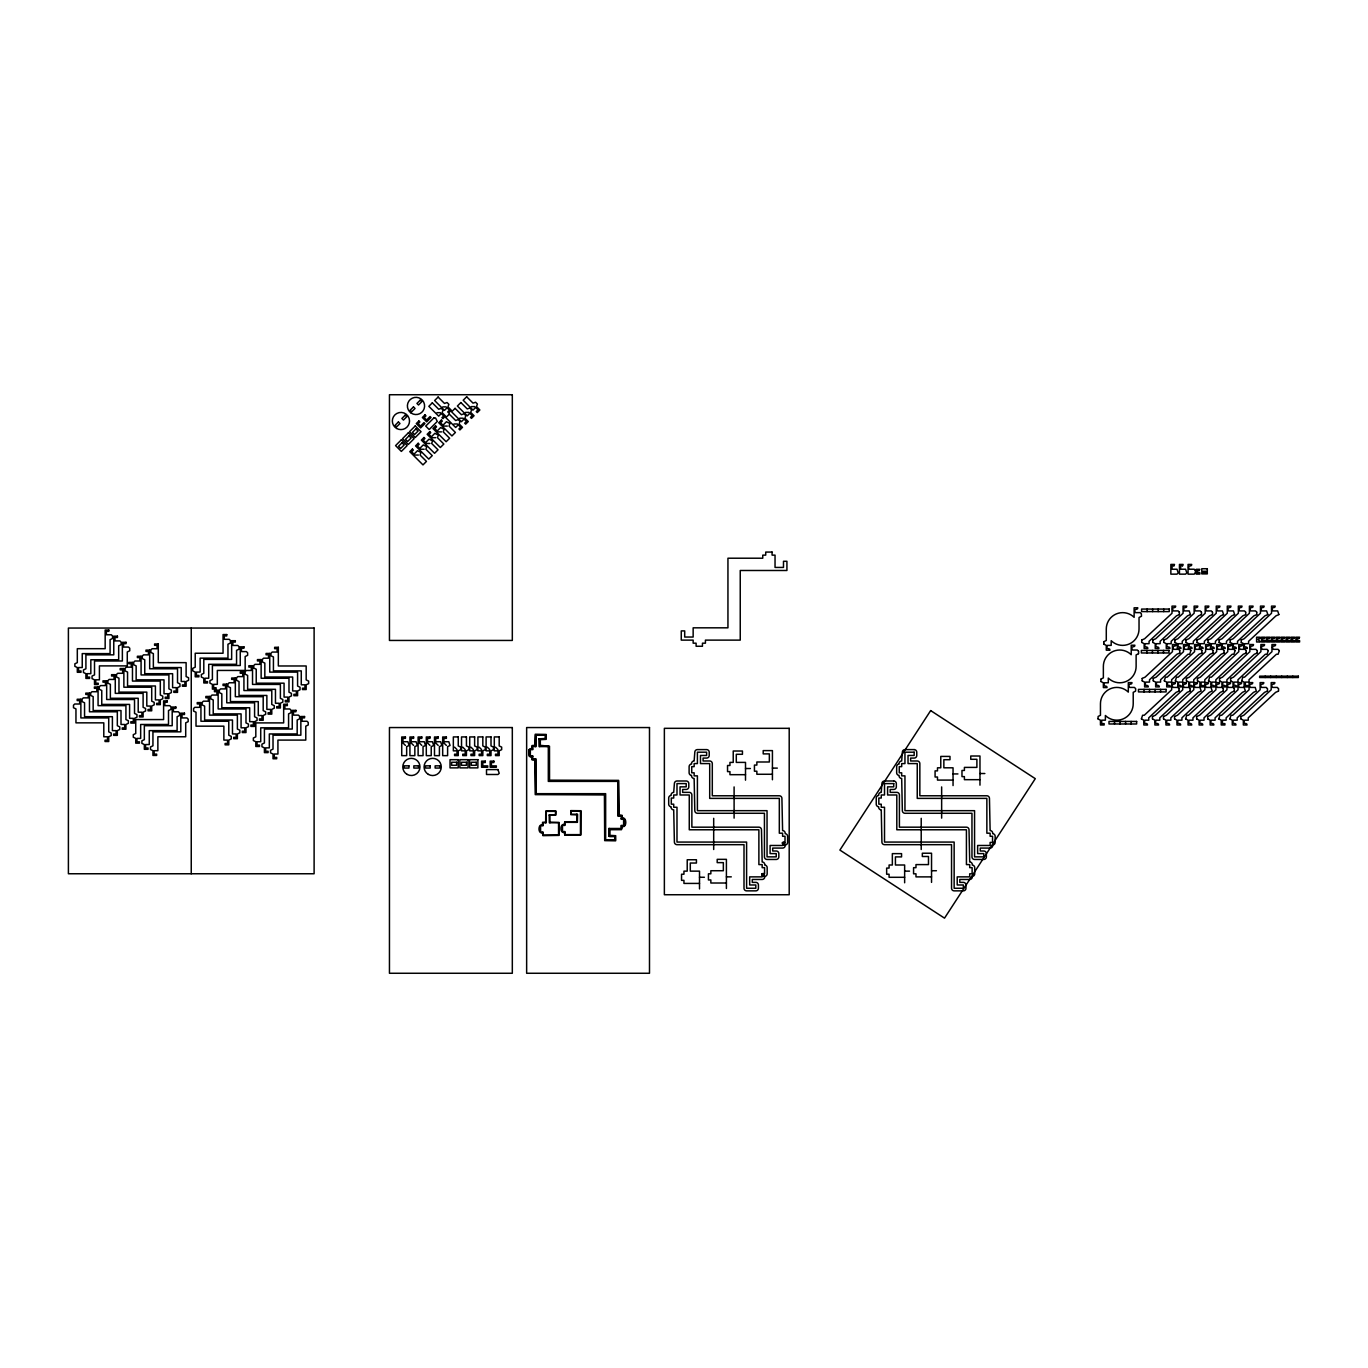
<?xml version="1.0" encoding="UTF-8"?>
<svg xmlns="http://www.w3.org/2000/svg" width="1368" height="1368" viewBox="0 0 1368 1368"><rect width="100%" height="100%" fill="white"/><g stroke="black" fill="none" stroke-linecap="round" stroke-linejoin="round"><path stroke-width="1.5" d="M762.164 873.793C765.789 871.673 763.942 880.034 762.215 874.733C765.704 873.759 757.718 875.315 764.575 873.81L764.575 867.654L762.164 867.654L762.164 864.593L758.881 864.593L758.881 829.778L689.267 829.778L689.267 794.979L680.05 794.979L680.05 786.856L686.206 786.856L686.206 783.59L676.989 783.59L676.989 794.979L673.706 794.979L673.706 798.04L671.295 798.04L671.295 804.179L673.706 804.179L673.706 807.257L676.989 807.257L676.989 842.072L746.603 842.072L746.603 888.26L755.82 888.26L755.82 884.976L749.681 884.976L749.681 876.871L762.164 876.871L762.215 873.793L764.763 876.871A2.599 2.599 0 0 1 762.164 879.47L752.28 879.47L752.28 882.377L755.82 882.377A2.599 2.599 0 0 1 758.419 884.976L758.419 888.26A2.599 2.599 0 0 1 755.82 890.859L746.603 890.859A2.599 2.599 0 0 1 744.004 888.26L744.004 844.672L676.989 844.672A2.599 2.599 0 0 1 674.39 842.072L673.706 809.856A2.599 2.599 0 0 1 671.107 807.257L671.107 806.778A2.599 2.599 0 0 1 668.696 804.179L668.696 798.04A2.599 2.599 0 0 1 671.107 795.441L671.107 794.979A2.599 2.599 0 0 1 673.706 792.363L674.39 783.59A2.599 2.599 0 0 1 676.989 780.991L686.206 780.991A2.599 2.599 0 0 1 688.805 783.59L688.805 786.856A2.599 2.599 0 0 1 686.206 789.456L682.649 789.456L682.649 792.363L689.267 792.363A2.599 2.599 0 0 1 691.866 794.979L691.866 827.178L758.881 827.178A2.599 2.599 0 0 1 761.48 829.778L762.164 861.994A2.599 2.599 0 0 1 764.763 864.593L764.763 865.072A2.599 2.599 0 0 1 767.174 867.654L767.174 873.81A2.599 2.599 0 0 1 764.763 876.392M782.599 842.414C784.565 840.226 786.651 846.621 783.197 844.808C783.83 841.936 781.846 842.979 785.01 842.414L785.01 836.275L782.599 836.275L782.599 833.197L779.315 833.197L779.315 798.382L709.701 798.382L709.701 763.583L700.484 763.583L700.484 755.478L706.623 755.478L706.623 752.195L697.406 752.195L697.406 763.583L694.14 763.583L694.14 766.644L691.729 766.644L691.729 772.8L694.14 772.8L694.14 775.861L697.406 775.861L697.406 810.677L767.038 810.677L767.038 856.864L776.237 856.864L776.237 853.598L770.099 853.598L770.099 845.475L782.599 845.475C784.582 840.841 779.042 842.774 785.198 845.475A2.599 2.599 0 0 1 782.599 848.074L772.698 848.074L772.698 850.999L776.237 850.999A2.599 2.599 0 0 1 778.837 853.598L778.837 856.864A2.599 2.599 0 0 1 776.237 859.463L767.038 859.463A2.599 2.599 0 0 1 764.438 856.864L764.438 813.276L697.406 813.276A2.599 2.599 0 0 1 694.807 810.677L694.14 778.46A2.599 2.599 0 0 1 691.541 775.861L691.541 775.382A2.599 2.599 0 0 1 689.113 772.8L689.113 766.644A2.599 2.599 0 0 1 691.541 764.062L691.541 763.583A2.599 2.599 0 0 1 694.14 760.984L694.807 752.195A2.599 2.599 0 0 1 697.406 749.596L706.623 749.596A2.599 2.599 0 0 1 709.222 752.195L709.222 755.478A2.599 2.599 0 0 1 706.623 758.077L703.084 758.077L703.084 760.984L709.701 760.984A2.599 2.599 0 0 1 712.301 763.583L712.301 795.783L779.315 795.783A2.599 2.599 0 0 1 781.915 798.382L782.599 830.598A2.599 2.599 0 0 1 785.198 833.197L785.198 833.676A2.599 2.599 0 0 1 787.609 836.275L787.609 842.414A2.599 2.599 0 0 1 785.198 844.996M576.783 822.339L576.954 814.661M609.153 836.156L609.341 828.478M471.293 406.604L474.764 406.604M442.736 406.894L446.207 406.894M465.496 412.401L468.967 412.401M436.956 412.691L440.428 412.691M459.699 418.198L463.188 418.198M453.919 423.977L457.391 423.977M443.831 426.081L447.302 426.081M438.034 431.878L441.522 431.878M432.254 437.674L435.725 437.674M426.457 443.471L429.928 443.471M420.66 449.251L424.148 449.251M414.88 455.048L418.351 455.048M1195.29 570.422L1194.196 569.225L1189.271 569.225C1186.791 564.214 1192.024 567.344 1191.733 564.42L1188.057 564.42L1188.057 574.15L1194.196 574.15L1195.29 572.953M1179.25 612.112L1178.156 610.915L1173.231 610.915C1170.751 605.921 1175.967 609.034 1175.693 606.109L1172 606.109L1172 613.274L1144.606 638.77L1141.818 639.95M1201.361 612.112L1200.266 610.915L1195.341 610.915C1192.793 605.836 1198.094 609.068 1197.804 606.109L1194.127 606.109L1194.127 613.274L1166.716 638.77L1163.946 639.95M1212.424 612.112L1211.313 610.915L1206.405 610.915C1203.908 605.921 1209.141 609.034 1208.867 606.109L1205.174 606.109L1205.174 613.274L1177.78 638.77L1174.992 639.95M1245.598 612.112L1244.487 610.915L1239.579 610.915C1237.082 605.921 1242.315 609.034 1242.024 606.109L1238.348 606.109L1238.348 613.274L1210.954 638.77L1208.166 639.95M1256.645 612.112L1255.55 610.915L1250.626 610.915C1248.146 605.921 1253.379 609.034 1253.088 606.109L1249.411 606.109L1249.411 613.274L1222 638.77L1219.23 639.95M1179.25 614.642L1176.48 615.839L1149.069 641.318L1149.069 643.678L1145.392 643.678C1142.827 648.774 1148.145 645.542 1147.837 648.483L1144.161 648.483L1144.161 643.678L1141.818 642.498M1190.314 614.642L1187.527 615.839L1160.132 641.318L1160.132 643.678L1156.439 643.678C1153.891 648.774 1159.192 645.542 1158.901 648.483L1155.225 648.483L1155.225 643.678L1152.882 642.498M1201.361 614.642L1198.59 615.839L1171.179 641.318L1171.179 643.678L1167.503 643.678C1164.955 648.774 1170.256 645.542 1169.965 648.483L1166.271 648.483L1166.271 643.678L1163.946 642.498M1212.424 614.642L1209.637 615.839L1182.243 641.318L1182.243 643.678L1178.566 643.678C1176.001 648.774 1181.319 645.542 1181.011 648.483L1177.335 648.483L1177.335 643.678L1174.992 642.498M1223.488 614.642L1220.701 615.839L1193.306 641.318L1193.306 643.678L1189.613 643.678C1187.065 648.774 1192.366 645.542 1192.075 648.483L1188.382 648.483L1188.382 643.678L1186.056 642.498M1234.534 614.642L1231.764 615.839L1204.353 641.318L1204.353 643.678L1200.677 643.678C1198.111 648.774 1203.43 645.542 1203.122 648.483L1199.445 648.483L1199.445 643.678L1197.103 642.498M1245.598 614.642L1242.811 615.839L1215.417 641.318L1215.417 643.678L1211.723 643.678C1209.175 648.774 1214.476 645.542 1214.185 648.483L1210.492 648.483L1210.492 643.678L1208.166 642.498M1256.645 614.642L1253.875 615.839L1226.463 641.318L1226.463 643.678L1222.787 643.678C1220.239 648.774 1225.54 645.542 1225.249 648.483L1221.556 648.483L1221.556 643.678L1219.23 642.498M1267.708 614.642L1264.921 615.839L1237.527 641.318L1237.527 643.678L1233.85 643.678C1231.285 648.774 1236.604 645.542 1236.296 648.483L1232.619 648.483L1232.619 643.678L1230.277 642.498M1278.772 614.642L1275.985 615.839L1248.591 641.318L1248.591 643.678L1244.897 643.678C1242.349 648.774 1247.65 645.542 1247.36 648.483L1243.666 648.483L1243.666 643.678L1241.34 642.498M1152.882 639.95L1155.669 638.77L1183.063 613.274L1183.063 606.109L1186.74 606.109C1186.962 608.965 1181.866 605.973 1184.295 610.915L1189.202 610.915L1190.434 614.523M1186.056 639.95L1188.826 638.77L1216.237 613.274L1216.237 606.109L1219.914 606.109C1220.153 608.982 1215.023 605.938 1217.469 610.915L1222.376 610.915L1223.608 614.523M1197.103 639.95L1199.89 638.77L1227.284 613.274L1227.284 606.109L1230.978 606.109C1231.2 608.982 1226.087 605.973 1228.515 610.915L1233.44 610.915L1234.654 614.523M1230.277 639.95L1233.064 638.77L1260.458 613.274L1260.458 606.109L1264.152 606.109C1264.374 608.965 1259.261 605.973 1261.689 610.915L1266.597 610.915L1267.828 614.523M1241.34 639.95L1244.111 638.77L1271.522 613.274L1271.522 606.109L1275.198 606.109C1275.421 608.982 1270.325 605.973 1272.753 610.915L1277.661 610.915L1278.892 614.523M1103.942 641.66L1106.284 640.463L1106.284 629.006A16.382 16.382 0 0 1 1134.123 617.31L1134.123 607.802L1137.8 607.802C1138.039 610.692 1132.943 607.683 1135.355 612.625L1140.262 612.625L1141.374 613.804L1141.493 616.216L1139.031 617.532L1139.031 629.006A16.382 16.382 0 0 1 1111.192 640.703L1111.192 645.388L1107.499 645.388C1104.951 650.467 1110.252 647.235 1109.961 650.193L1106.284 650.193L1106.284 645.388L1103.942 644.191M1179.695 650.518L1178.583 649.338L1173.676 649.338C1171.179 644.328 1176.412 647.457 1176.138 644.533L1172.444 644.533L1172.444 651.698L1145.05 677.177L1142.263 678.374M1190.758 650.518L1189.647 649.338L1184.739 649.338C1182.174 644.242 1187.492 647.474 1187.185 644.533L1183.508 644.533L1183.508 651.698L1156.097 677.177L1153.327 678.374M1201.805 650.518L1200.711 649.338L1195.786 649.338C1193.238 644.242 1198.539 647.474 1198.248 644.533L1194.555 644.533L1194.555 651.698L1167.16 677.177L1165.485 677.177L1164.254 680.785M1212.869 650.518L1211.757 649.338L1206.85 649.338C1204.353 644.328 1209.586 647.457 1209.295 644.533L1205.618 644.533L1205.618 651.698L1178.224 677.177L1176.548 677.177L1175.317 680.785M1223.915 650.518L1222.821 649.338L1217.896 649.338C1215.417 644.328 1220.632 647.457 1220.359 644.533L1216.665 644.533L1216.665 651.698L1189.271 677.177L1186.501 678.374M1234.979 650.518L1233.868 649.338L1228.96 649.338C1226.412 644.242 1231.713 647.474 1231.422 644.533L1227.729 644.533L1227.729 651.698L1200.335 677.177L1197.547 678.374M1246.043 650.518L1244.931 649.338L1240.024 649.338C1237.527 644.328 1242.76 647.457 1242.469 644.533L1238.792 644.533L1238.792 651.698L1211.381 677.177L1209.705 677.177L1208.491 680.785M1257.089 650.518L1255.978 649.338L1251.07 649.338C1248.574 644.328 1253.806 647.457 1253.533 644.533L1249.839 644.533L1249.839 651.698L1222.445 677.177L1219.658 678.374M1268.153 650.518L1267.042 649.338L1262.134 649.338C1259.569 644.242 1264.887 647.474 1264.579 644.533L1260.903 644.533L1260.903 651.698L1233.508 677.177L1230.721 678.374M1279.2 650.518L1278.105 649.338L1273.18 649.338C1270.633 644.242 1275.934 647.474 1275.643 644.533L1271.949 644.533L1271.949 651.698L1244.555 677.177L1242.879 677.177L1241.648 680.785M1138.467 651.202L1137.355 650.022L1132.447 650.022C1129.951 645.012 1135.184 648.141 1134.893 645.217L1131.216 645.217L1131.216 654.708A16.382 16.382 0 0 0 1103.36 666.404L1103.36 677.861L1101.035 679.058M1179.695 653.066L1176.908 654.246L1149.513 679.742L1149.513 682.102L1145.82 682.102C1143.272 687.181 1148.59 683.966 1148.282 686.907L1144.606 686.907L1144.606 682.102L1142.263 680.905M1201.805 653.066L1199.035 654.246L1171.624 679.742L1171.624 682.102L1167.947 682.102C1165.45 687.112 1170.683 683.983 1170.392 686.907L1166.716 686.907L1166.716 682.102L1164.373 680.905M1212.869 653.066L1210.082 654.246L1182.687 679.742L1182.687 682.102L1178.994 682.102C1176.514 687.112 1181.73 683.983 1181.456 686.907L1177.763 686.907L1177.763 682.102L1175.437 680.905M1223.915 653.066L1221.145 654.246L1193.734 679.742L1193.734 682.102L1190.057 682.102C1187.51 687.181 1192.81 683.966 1192.52 686.907L1188.826 686.907L1188.826 682.102L1186.501 680.905M1246.043 653.066L1243.255 654.246L1215.861 679.742L1215.861 682.102L1212.168 682.102C1209.671 687.112 1214.904 683.983 1214.63 686.907L1210.937 686.907L1210.937 682.102L1208.611 680.905M1257.089 653.066L1254.319 654.246L1226.908 679.742L1226.908 682.102L1223.231 682.102C1220.666 687.181 1225.985 683.966 1225.677 686.907L1222 686.907L1222 682.102L1219.658 680.905M1138.467 653.75L1136.124 654.93L1136.124 666.404A16.382 16.382 0 0 1 1108.285 678.101L1108.285 682.786L1104.592 682.786C1102.044 687.865 1107.345 684.65 1107.054 687.591L1103.36 687.591L1103.36 682.786L1101.035 681.589M1153.327 680.905L1155.652 682.102L1155.652 686.907L1159.346 686.907C1159.585 684.034 1154.472 687.044 1156.883 682.102L1160.577 682.102L1160.577 679.742L1187.971 654.246L1189.647 654.246L1190.878 650.655M1197.547 680.905L1199.89 682.102L1199.89 686.907L1203.566 686.907L1203.566 685.556L1201.104 685.556L1201.104 682.102L1204.798 682.102L1204.798 679.742L1232.192 654.246L1233.868 654.246L1235.099 650.655M1230.721 680.905L1233.047 682.102L1233.047 686.907L1236.74 686.907C1236.98 684.034 1231.884 687.044 1234.278 682.102L1237.972 682.102L1237.972 679.742L1265.366 654.246L1267.042 654.246L1268.273 650.655M1241.768 680.905L1244.111 682.102L1244.111 686.907L1247.804 686.907L1247.804 685.556L1245.342 685.556L1245.342 682.102L1249.018 682.102L1249.018 679.742L1276.429 654.246L1278.105 654.246L1279.336 650.655M1178.925 688.6L1177.814 687.42L1172.906 687.42C1170.358 682.324 1175.659 685.556 1175.369 682.598L1171.675 682.598L1171.675 689.78L1144.281 715.259L1142.605 715.259L1141.374 718.867M1189.989 688.6L1188.878 687.42L1183.97 687.42C1181.473 682.41 1186.706 685.539 1186.415 682.598L1182.739 682.598L1182.739 689.78L1155.327 715.259L1152.557 716.456M1223.146 688.6L1222.052 687.42L1217.127 687.42C1214.647 682.41 1219.863 685.539 1219.589 682.598L1215.913 682.598L1215.913 689.78L1188.501 715.259L1186.825 715.259L1185.594 718.867M1234.21 688.6L1233.098 687.42L1228.19 687.42C1225.694 682.41 1230.926 685.539 1230.653 682.598L1226.959 682.598L1226.959 689.78L1199.565 715.259L1196.778 716.456M1267.384 688.6L1266.272 687.42L1261.364 687.42C1258.868 682.41 1264.1 685.539 1263.81 682.598L1260.133 682.598L1260.133 689.78L1232.739 715.259L1231.063 715.259L1229.832 718.867M1278.43 688.6L1277.336 687.42L1272.411 687.42C1269.931 682.41 1275.147 685.539 1274.873 682.598L1271.197 682.598L1271.197 689.78L1243.786 715.259L1241.015 716.456M1178.925 691.148L1176.138 692.328L1148.744 717.824L1148.744 720.184L1145.067 720.184C1142.571 725.177 1147.803 722.048 1147.513 724.989L1143.836 724.989L1143.836 720.184L1141.493 718.987M1189.989 691.148L1187.202 692.328L1159.807 717.824L1159.807 720.184L1156.114 720.184C1153.566 725.262 1158.867 722.03 1158.576 724.989L1154.883 724.989L1154.883 720.184L1152.557 718.987M1223.146 691.148L1220.376 692.328L1192.964 717.824L1192.964 720.184L1189.288 720.184C1186.791 725.177 1192.024 722.048 1191.75 724.989L1188.057 724.989L1188.057 720.184L1185.731 718.987M1234.21 691.148L1231.422 692.328L1204.028 717.824L1204.028 720.184L1200.335 720.184C1197.787 725.262 1203.105 722.03 1202.797 724.989L1199.12 724.989L1199.12 720.184L1196.778 718.987M1267.384 691.148L1264.596 692.328L1237.202 717.824L1237.202 720.184L1233.508 720.184C1231.029 725.177 1236.245 722.048 1235.971 724.989L1232.277 724.989L1232.277 720.184L1229.952 718.987M1278.43 691.148L1275.66 692.328L1248.249 717.824L1248.249 720.184L1244.572 720.184C1242.024 725.262 1247.325 722.03 1247.035 724.989L1243.341 724.989L1243.341 720.184L1241.015 718.987M1163.604 716.456L1166.391 715.259L1193.785 689.78L1193.785 682.598L1197.479 682.598C1197.718 685.471 1192.571 682.427 1195.016 687.42L1199.941 687.42L1201.155 691.011L1198.265 692.328L1170.854 717.824L1170.854 720.184L1167.178 720.184C1164.613 725.262 1169.931 722.03 1169.623 724.989L1165.946 724.989L1165.946 720.184L1163.604 718.987M1174.667 716.456L1177.455 715.259L1204.849 689.78L1204.849 682.598L1208.525 682.598C1208.765 685.471 1203.669 682.478 1206.08 687.42L1210.988 687.42L1212.219 691.011L1209.312 692.328L1181.918 717.824L1181.918 720.184L1178.224 720.184C1175.745 725.177 1180.96 722.048 1180.687 724.989L1176.993 724.989L1176.993 720.184L1174.667 718.987M1207.841 716.456L1210.612 715.259L1238.023 689.78L1238.023 682.598L1241.699 682.598C1241.939 685.454 1236.826 682.478 1239.254 687.42L1244.162 687.42L1245.393 691.011L1242.486 692.328L1215.092 717.824L1215.092 720.184L1211.398 720.184C1208.85 725.262 1214.151 722.03 1213.861 724.989L1210.167 724.989L1210.167 720.184L1207.841 718.987M1098.128 719.004L1100.453 720.184L1100.453 724.989L1104.147 724.989L1104.147 723.638L1101.685 723.638L1101.685 720.184L1105.378 720.184L1105.378 715.498A16.382 16.382 0 0 0 1133.217 703.802L1133.217 692.345L1135.56 691.148L1135.679 688.737L1134.448 687.42L1129.54 687.42C1126.976 682.341 1132.294 685.573 1131.986 682.615L1128.309 682.615L1128.309 692.105A16.382 16.382 0 0 0 1100.453 703.802L1100.453 715.276L1098.128 716.456L1098.008 718.867M1218.888 718.987L1221.231 720.184L1221.231 724.989L1224.907 724.989L1224.907 723.638L1222.462 723.638L1222.462 720.184L1226.138 720.184L1226.138 717.824L1253.55 692.328L1256.32 691.148L1255.225 687.42L1250.301 687.42C1247.753 682.324 1253.054 685.556 1252.763 682.598L1249.07 682.598L1249.07 689.78L1221.675 715.259L1220 715.259L1218.768 718.867M539.539 738.908L545.593 738.976L545.781 734.89L535.589 734.787L535.418 746.586M535.418 745.97L532.34 746.124L532.135 749.031M539.71 745.97L548.91 746.449L548.927 780.769L618.353 780.94L618.541 815.584L621.636 815.755L621.824 818.663M532.75 749.031C527.723 746.278 527.125 758.812 532.75 756.418M772.424 768.115L777.315 768.115M745.509 768.525L750.399 768.525M979.967 773.519L984.857 773.519M953.051 773.929L957.942 773.929M772.424 774.271L756.863 774.271L756.863 771.21L754.435 771.21L754.435 765.071L756.863 765.071L756.863 761.993L769.346 761.993L769.346 753.888L763.207 753.888L763.207 750.604L772.424 750.604L772.424 779.76M745.509 774.681L729.948 774.681L729.948 771.62L727.537 771.62L727.537 765.481L729.948 765.481L729.948 762.404L733.231 762.404L733.231 751.015L742.448 751.015L742.448 754.298L736.292 754.298L736.292 762.404L745.509 762.404L745.509 780.17M979.967 779.674L964.406 779.674L964.406 776.614L961.978 776.614L961.978 770.458L964.406 770.458L964.406 767.397L976.889 767.397L976.889 759.291L970.75 759.291L970.75 756.008L979.967 756.008L979.967 785.164M953.051 780.085L937.49 780.085L937.49 777.024L935.079 777.024L935.079 770.868L937.49 770.868L937.49 767.807L940.774 767.807L940.774 756.418L949.99 756.418L949.99 759.702L943.852 759.702L943.852 767.807L953.051 767.807L953.051 785.574M576.783 814.849L570.832 814.678L570.747 810.608L581.041 810.728L580.921 835.044L564.813 835.232L564.283 832.171M549.782 815.071L555.836 815.157L555.989 811.019L545.781 810.985L545.661 822.749M621.209 818.663C626.766 816.2 626.288 828.717 621.209 826.033M576.783 821.723L564.762 821.74L564.283 824.801M545.661 822.134L542.583 822.305L542.378 825.212M549.953 822.134L559.067 822.407L559.067 835.386L542.942 835.643L542.378 832.582M564.899 824.801C559.769 822.134 559.358 834.6 564.899 832.171M542.993 825.212C537.932 822.476 537.402 835.01 542.993 832.582M609.341 829.094L621.346 829.076L621.824 826.033M609.341 835.985L615.207 836.087L615.378 840.209L605.032 839.918L605.032 794.295L535.726 794.209L535.418 759.479L532.34 759.326L532.135 756.418M931.54 870.732L936.43 870.732M904.641 871.142L909.532 871.142M726.408 876.854L731.299 876.854M931.54 876.888L915.979 876.888L915.979 873.81L913.567 873.81L913.567 867.671L915.979 867.671L915.979 864.593L928.479 864.593L928.479 856.488L922.323 856.488L922.323 853.222L931.54 853.222L931.54 882.377M699.51 877.264L704.4 877.264M904.641 877.298L889.08 877.298L889.08 874.22L886.652 874.22L886.652 868.081L889.08 868.081L889.08 865.004L892.346 865.004L892.346 853.632L901.563 853.632L901.563 856.898L895.424 856.898L895.424 865.004L904.641 865.004L904.641 882.788M726.408 883.01L710.847 883.01L710.847 879.949L708.436 879.949L708.436 873.81L710.847 873.81L710.847 870.732L723.347 870.732L723.347 862.627L717.191 862.627L717.191 859.343L726.408 859.343L726.408 888.499M699.51 883.42L683.949 883.42L683.949 880.359L681.538 880.359L681.538 874.22L683.949 874.22L683.949 871.142L687.215 871.142L687.215 859.754L696.432 859.754L696.432 863.037L690.293 863.037L690.293 871.142L699.51 871.142L699.51 888.909M495.507 747.15L497.969 749.613M487.316 747.15L489.778 749.613M479.142 747.15L481.587 749.613M470.951 747.15L473.396 749.613M462.76 747.15L465.206 749.613M454.569 747.15L457.015 749.613M443.916 742.961L446.378 745.423M435.725 742.961L438.188 745.423M427.534 742.961L429.997 745.423M419.343 742.961L421.806 745.423M411.152 742.961L413.615 745.423M402.962 742.961L405.424 745.423M1292.811 676.168L1292.811 677.519M1287.288 676.168L1287.288 677.519M1281.748 676.168L1281.748 677.519M1278.567 688.72L1278.567 691.011M1276.224 676.168L1276.224 677.519M1270.701 676.168L1270.701 677.519M1267.503 688.72L1267.503 691.011M1265.178 676.168L1265.178 677.519M1257.209 650.655L1257.209 652.946M1256.782 612.231L1256.782 614.523M1246.162 650.655L1246.162 652.946M1245.718 612.231L1245.718 614.523M1241.221 640.07L1241.221 642.361M1240.879 716.576L1240.879 718.867M1234.329 688.72L1234.329 691.011M1230.601 678.494L1230.601 680.785M1230.157 640.07L1230.157 642.361M1224.052 650.655L1224.052 652.946M1223.283 688.72L1223.283 691.011M1219.538 678.494L1219.538 680.785M1219.093 640.07L1219.093 642.361M1212.988 650.655L1212.988 652.946M1212.544 612.231L1212.544 614.523M1208.047 640.07L1208.047 642.361M1207.722 716.576L1207.722 718.867M1201.925 650.655L1201.925 652.946M1201.497 612.231L1201.497 614.523M1197.428 678.494L1197.428 680.785M1196.983 640.07L1196.983 642.361M1196.658 716.576L1196.658 718.867M1195.427 570.541L1195.427 572.833M1190.109 688.72L1190.109 691.011M1186.364 678.494L1186.364 680.785M1185.936 640.07L1185.936 642.361M1179.814 650.655L1179.814 652.946M1179.37 612.231L1179.37 614.523M1179.045 688.72L1179.045 691.011M1174.873 640.07L1174.873 642.361M1174.548 716.576L1174.548 718.867M1163.706 609.068L1163.706 611.599M1163.809 640.07L1163.809 642.361M1163.484 650.433L1163.484 652.964M1163.484 716.576L1163.484 718.867M1160.594 689.386L1160.594 691.917M1158.183 609.068L1158.183 611.599M1157.944 650.433L1157.944 652.964M1155.054 689.386L1155.054 691.917M1153.207 678.494L1153.207 680.785M1152.762 640.07L1152.762 642.361M1152.643 609.068L1152.643 611.599M1152.42 650.433L1152.42 652.964M1152.437 716.576L1152.437 718.867M1149.53 689.386L1149.53 691.917M1147.119 609.068L1147.119 611.599M1146.897 650.433L1146.897 652.964M1144.007 689.386L1144.007 691.917M1142.143 678.494L1142.143 680.785M1141.699 640.07L1141.699 642.361M1138.586 651.339L1138.586 653.63M1131.114 721.432L1131.114 723.98M1125.59 721.432L1125.59 723.98M1120.05 721.432L1120.05 723.98M1114.527 721.432L1114.527 723.98M1103.822 641.78L1103.822 644.071M1100.915 679.178L1100.915 681.469M941.646 786.925L941.646 818.132M921.211 818.321L921.211 849.511M734.103 786.925L734.103 818.132M713.686 818.321L713.686 849.511M549.953 815.26L549.953 822.749M539.71 739.096L539.71 746.586M191.246 628.049L191.246 873.759M538.924 738.857L545.251 738.481L545.251 735.197L536.034 735.197L536.034 746.586L532.75 746.586L532.75 749.647L530.339 749.647L530.339 755.803L532.75 755.803L532.75 758.864L536.034 758.864L536.034 793.679L605.648 793.679L605.648 839.866L614.865 839.866L614.865 836.6C605.938 836.361 610.025 838.122 608.726 828.478L621.209 828.478L621.209 825.417L623.62 825.417L623.62 819.278L621.209 819.278L621.209 816.2L617.926 816.2L617.926 781.385L548.311 781.385L548.311 746.586L539.095 746.586L538.924 738.857M549.166 815.037L555.476 814.644L555.476 811.361L546.277 811.361L546.277 822.749L542.993 822.749L542.993 825.827L540.582 825.827L540.582 831.966L542.993 831.966L542.993 835.044L558.554 835.044L558.554 822.749L549.337 822.749L549.166 814.952M576.338 814.627L577.57 814.627L577.399 822.339L564.899 822.339L564.899 825.417L562.487 825.417L562.487 831.556L564.899 831.556L564.899 834.634L580.459 834.634L580.459 810.95L571.243 810.95L571.243 814.234L577.399 814.234L576.356 814.576M529.108 749.561L529.279 756.418L531.519 757.017L532.066 759.89L534.803 760.095L535.264 794.637L604.417 794.911L604.69 840.636L615.634 840.824L615.703 835.694L609.957 835.369L609.957 829.709L621.482 829.675L622.44 826.648C627.211 827.572 626.63 816.816 622.44 818.047L622.047 815.294L619.157 814.969L618.627 780.376L549.543 780.17L549.491 746.227L540.326 745.355L540.326 739.695L546.089 739.37L546.208 734.428L535.264 734.24L534.803 745.355L532.066 745.56L531.519 748.433L529.108 749.561M930.668 710.591L839.901 850.075L944.519 918.15L1035.285 778.666L930.668 710.591M398.413 421.96L395.078 425.294L396.652 426.85L399.969 423.533L398.413 421.96M405.219 415.154L401.884 418.488L403.457 420.062L406.775 416.727L405.219 415.154M413.478 406.912L410.143 410.229L411.7 411.802L415.034 408.468L413.478 406.912M420.284 400.106L416.949 403.44L418.505 404.996L421.84 401.662L420.284 400.106M432.322 402.842L428.834 406.33L438.683 416.163L441.3 413.563L443.677 415.957L441.949 417.685L442.907 418.659L445.523 416.06L442.155 412.691L443.061 410.109L441.266 408.314L438.683 409.22L432.322 402.842M438.102 397.062L434.631 400.533L444.48 410.383L447.079 407.767L449.474 410.161L447.729 411.905L448.704 412.862L451.303 410.263L447.952 406.894L448.858 404.329L447.062 402.534L444.48 403.423L438.102 397.062M418.882 420.985L416.282 423.584L420.609 427.928L424.952 423.584L423.977 422.609L420.506 426.081L418.129 423.687L419.856 421.96L418.882 420.985M424.969 414.897L422.37 417.514L426.696 421.84L431.04 417.497L430.065 416.522L426.594 419.993L424.2 417.616L425.944 415.872L424.969 414.897M401.354 439.812L395.574 445.609L401.354 451.406L407.151 445.609L401.354 439.812M408.314 432.869L402.517 438.666L408.314 444.446L414.111 438.666L408.314 432.869M415.256 425.927L409.477 431.707L415.256 437.503L421.053 431.707L415.256 425.927M402.038 442.787L398.533 446.293L400.687 448.43L404.193 444.925L402.038 442.787M408.998 435.845L405.492 439.35L407.63 441.488L411.135 437.982L408.998 435.845M415.94 428.885L412.435 432.391L414.589 434.528L418.078 431.04L415.94 428.885M433.827 417.975L425.722 426.081L429.193 429.552L437.298 421.447L435.537 417.941L433.827 417.975M412.384 449.08L409.784 451.679L422.986 464.898L426.457 461.409L420.079 455.048L420.985 452.466L417.479 450.705L414.008 454.176L411.614 451.782L413.358 450.055L412.384 449.08M418.18 443.283L415.564 445.9L428.765 459.101L432.254 455.629L425.875 449.251L426.782 446.669L423.276 444.908L419.805 448.379L417.411 446.002L419.138 444.258L418.18 443.283M423.96 437.503L421.361 440.103L434.562 453.304L438.034 449.833L431.672 443.471L432.562 440.889L429.056 439.128L425.585 442.599L423.191 440.205L424.935 438.461L423.96 437.503M429.757 431.707L427.158 434.306L440.359 447.524L443.831 444.036L437.452 437.674L438.359 435.092L434.853 433.331L431.382 436.802L428.988 434.408L430.732 432.681L429.757 431.707M435.554 425.91L432.938 428.526L446.139 441.727L449.627 438.256L443.249 431.878L444.155 429.296L440.65 427.534L437.179 431.005L434.785 428.629L436.512 426.884L435.554 425.91M441.334 420.13L438.735 422.729L451.936 435.93L455.407 432.459L449.046 426.081L449.935 423.516L446.43 421.737L442.958 425.226L440.581 422.832L442.309 421.087L441.334 420.13M449.285 414.145L445.814 417.616L455.647 427.466L458.263 424.849L460.64 427.243L458.913 428.971L459.887 429.945L462.487 427.346L459.135 423.977L460.024 421.412L458.229 419.617L455.647 420.506L449.285 414.145M455.082 408.348L451.594 411.819L461.444 421.669L464.043 419.053L466.437 421.447L464.71 423.191L465.667 424.148L468.284 421.549L464.915 418.198L465.821 415.615L464.026 413.82L461.444 414.709L455.082 408.348M460.862 402.551L457.391 406.022L467.24 415.872L469.84 413.273L472.234 415.65L470.489 417.394L471.464 418.369L474.063 415.752L470.712 412.401L471.601 409.819L469.805 408.023L467.24 408.929L460.862 402.551M466.659 396.771L463.188 400.243L473.02 410.092L475.636 407.476L478.031 409.87L476.286 411.597L477.261 412.572L479.86 409.972L476.509 406.604L477.398 404.039L475.602 402.243L473.02 403.132L466.659 396.771M1173.949 565.771L1172.085 565.771L1172.085 569.225L1176.993 569.225L1178.224 572.833L1176.993 574.15L1170.854 574.15L1170.854 564.42L1174.531 564.42L1173.949 565.771M1182.55 565.771L1180.687 565.771L1180.687 569.225L1185.594 569.225L1186.825 572.833L1185.594 574.15L1179.455 574.15L1179.455 564.42L1183.132 564.42L1182.55 565.771M1259.654 638.565C1255.567 638.993 1259.979 640.498 1260.287 641.985L1256.593 641.985L1256.593 637.214L1260.287 637.214L1259.654 638.565M1199.052 570.661L1197.41 570.661L1197.41 572.747L1199.873 572.747L1199.873 574.098L1196.196 574.098L1196.196 569.31L1199.873 569.31L1199.052 570.661M1264.374 638.548L1262.75 638.548L1262.75 640.634L1265.195 640.634L1265.195 641.985L1261.518 641.985L1261.518 637.197L1265.195 637.197L1264.374 638.548M1269.299 638.548L1267.657 638.548L1267.657 640.634L1270.12 640.634L1270.12 641.985L1266.426 641.985L1266.426 637.197L1270.12 637.197L1269.299 638.548M1274.207 638.548L1272.565 638.548L1272.565 640.634L1275.027 640.634L1275.027 641.985L1271.351 641.985L1271.351 637.197L1275.027 637.197L1274.207 638.548M1279.131 638.548L1277.49 638.548L1277.49 640.634L1279.935 640.634L1279.935 641.985L1276.258 641.985L1276.258 637.197L1279.935 637.197L1279.131 638.548M1284.039 638.548L1282.397 638.548L1282.397 640.634L1284.86 640.634L1284.86 641.985L1281.166 641.985L1281.166 637.197L1284.86 637.197L1284.039 638.548M1288.947 638.548L1287.322 638.548L1287.322 640.634L1289.767 640.634L1289.767 641.985L1286.091 641.985L1286.091 637.197L1289.767 637.197L1288.947 638.548M1293.871 638.548L1292.23 638.548L1292.23 640.634L1294.692 640.634L1294.692 641.985L1290.999 641.985L1290.999 637.197L1294.692 637.197L1293.871 638.548M1298.779 638.548L1297.138 638.548L1297.138 640.634L1299.6 640.634L1299.6 641.985L1295.906 641.985L1295.906 637.197L1299.6 637.197L1298.779 638.548M512.316 394.736L389.452 394.736L389.452 640.446L512.316 640.446L512.316 394.736M772.082 552.074L765.721 552.074L765.721 555.134L762.763 555.134L762.763 558.212L727.947 558.212L727.947 627.826L693.149 627.826L693.149 637.043L684.701 637.043L684.701 630.904L681.264 630.904L681.264 640.121L693.149 640.121L693.149 643.182L696.107 643.182L696.107 646.26L702.451 646.26L702.451 643.182L705.426 643.182L705.426 640.121L740.242 640.121L740.242 570.49L786.925 570.49L786.925 561.29L783.488 561.29L783.488 567.429L775.04 567.429L775.04 555.134L772.082 555.134L772.082 552.074M1207.311 568.729L1201.771 568.729L1201.771 571.277L1207.311 571.277L1207.311 568.729M1207.311 572.542L1201.771 572.542L1201.771 573.893L1207.311 573.893L1207.311 572.542M1169.23 609.068L1141.596 609.068L1141.596 611.599L1169.23 611.599L1169.23 609.068M314.11 628.049L68.4 628.049L68.4 873.759L314.11 873.759L314.11 628.049M108.841 630.015L105.165 630.015L105.165 648.688L77.309 648.688L77.309 662.625L74.864 663.805L74.864 666.336L77.309 667.533L77.309 672.286L81.003 672.286L81.003 670.953L78.54 670.953L78.54 667.533L82.234 667.533L82.234 653.613L110.073 653.613L110.073 639.677L112.535 638.497L112.535 635.966L111.304 634.769L106.396 634.769L106.396 631.349L108.841 631.349L108.841 630.015M226.746 634.564L223.052 634.564L223.052 653.237L195.214 653.237L195.214 667.156L192.751 668.354L192.751 670.884L195.214 672.081L195.214 676.818L198.89 676.818L198.89 675.45L196.428 675.45L196.428 672.081L200.121 672.081L200.121 658.145L227.96 658.145L227.96 644.225L230.422 643.046L230.422 640.498L229.191 639.318L224.284 639.318L224.284 635.932L226.746 635.932L226.746 634.564M117.443 636.171L113.766 636.171L113.766 654.844L85.91 654.844L85.91 668.764L83.448 669.944L83.448 672.492L85.91 673.672L85.91 678.425L89.604 678.425L89.604 677.092L87.142 677.092L87.142 673.672L90.835 673.672L90.835 659.752L118.674 659.752L118.674 645.833L121.136 644.636L121.136 642.105L119.905 640.908L114.98 640.908L114.98 637.488L117.443 637.488L117.443 636.171M235.33 640.703L231.654 640.703L231.654 659.376L203.798 659.376L203.798 673.312L201.352 674.492L201.352 677.023L203.798 678.22L203.798 682.974L207.491 682.974L207.491 681.589L205.029 681.589L205.029 678.22L208.723 678.22L208.723 664.301L236.561 664.301L236.561 650.364L239.024 649.184L239.024 646.636L237.793 645.457L232.885 645.457L232.885 642.071L235.33 642.071L235.33 640.703M126.044 642.31L122.368 642.31L122.368 660.983L94.512 660.983L94.512 674.903L92.049 676.083L92.049 678.631L94.512 679.811L94.512 684.564L98.205 684.564L98.205 683.231L95.743 683.231L95.743 679.811L99.419 679.811L99.419 665.891L127.275 665.891L127.275 651.972L129.738 650.775L129.738 648.244L128.507 647.064L123.582 647.064L123.582 643.644L126.044 643.644L126.044 642.31M158.278 643.969L154.584 643.969L154.584 645.303L157.046 645.303L157.046 648.723L152.122 648.723L150.89 649.903L150.89 652.451L153.353 653.63L153.353 667.567L181.209 667.567L181.209 681.486L184.885 681.486L184.885 684.906L182.423 684.906L182.423 686.24L186.116 686.24L186.116 681.486L188.579 680.289L188.579 677.759L186.116 676.561L186.116 662.642L158.278 662.642L158.278 643.969M243.931 646.842L240.255 646.842L240.255 665.515L212.399 665.515L212.399 679.451L209.954 680.631L209.954 683.179L212.399 684.359L212.399 689.113L216.093 689.113L216.093 687.745L213.63 687.745L213.63 684.359L217.324 684.359L217.324 670.44L245.163 670.44L245.163 656.52L247.625 655.323L247.625 652.793L246.394 651.596L241.486 651.596L241.486 648.227L243.931 648.227L243.931 646.842M278.337 647.303L274.643 647.303L274.643 648.671L277.106 648.671L277.106 652.057L272.198 652.057L270.967 653.237L270.967 655.785L273.429 656.965L273.429 670.884L301.268 670.884L301.268 684.804L304.961 684.804L304.961 688.189L302.499 688.189L302.499 689.558L306.175 689.558L306.175 684.804L308.638 683.624L308.638 681.093L306.175 679.896L306.175 665.977L278.337 665.977L278.337 647.303M149.676 650.108L145.983 650.108L145.983 651.442L148.445 651.442L148.445 654.862L143.52 654.862L142.306 656.059L142.306 658.589L144.751 659.786L144.751 673.706L172.607 673.706L172.607 687.625L176.284 687.625L176.284 691.045L173.839 691.045L173.839 692.379L177.515 692.379L177.515 687.625L179.977 686.445L179.977 683.897L177.515 682.717L177.515 668.781L149.676 668.781L149.676 650.108M1169.007 650.433L1141.357 650.433L1141.357 652.964L1169.007 652.964L1169.007 650.433M269.735 653.442L266.059 653.442L266.059 654.81L268.504 654.81L268.504 658.196L263.596 658.196L262.365 659.376L262.365 661.924L264.828 663.104L264.828 677.023L292.666 677.023L292.666 690.96L296.36 690.96L296.36 694.328L293.898 694.328L293.898 695.696L297.591 695.696L297.591 690.96L300.037 689.763L300.037 687.232L297.591 686.035L297.591 672.115L269.735 672.115L269.735 653.442M141.075 656.264L137.381 656.264L137.381 657.581L139.844 657.581L139.844 661L134.936 661L133.705 662.197L133.705 664.728L136.15 665.925L136.15 679.845L164.006 679.845L164.006 693.764L167.683 693.764L167.683 697.184L165.237 697.184L165.237 698.518L168.914 698.518L168.914 693.764L171.376 692.584L171.376 690.036L168.914 688.856L168.914 674.937L141.075 674.937L141.075 656.264M261.134 659.581L257.458 659.581L257.458 660.949L259.903 660.949L259.903 664.335L254.995 664.335L253.764 665.515L253.764 668.063L256.226 669.243L256.226 683.179L284.065 683.179L284.065 697.099L287.759 697.099L287.759 700.467L285.296 700.467L285.296 701.852L288.99 701.852L288.99 697.099L291.435 695.902L291.435 693.371L288.99 692.191L288.99 678.254L261.134 678.254L261.134 659.581M132.474 662.403L128.78 662.403L128.78 663.736L131.243 663.736L131.243 667.156L126.335 667.156L125.104 668.336L125.104 670.884L127.549 672.064L127.549 685.984L155.405 685.984L155.405 699.903L159.081 699.903L159.081 703.323L156.636 703.323L156.636 704.657L160.312 704.657L160.312 699.903L162.775 698.723L162.775 696.192L160.312 694.995L160.312 681.076L132.474 681.076L132.474 662.403M252.533 665.72L248.856 665.72L248.856 667.105L251.302 667.105L251.302 670.474L246.394 670.474L245.163 671.671L245.163 674.202L247.625 675.399L247.625 689.318L275.464 689.318L275.464 703.237L279.157 703.237L279.157 706.623L276.695 706.623L276.695 707.991L280.389 707.991L280.389 703.237L282.834 702.058L282.834 699.51L280.389 698.33L280.389 684.41L252.533 684.41L252.533 665.72M123.872 668.542L120.179 668.542L120.179 669.875L122.641 669.875L122.641 673.295L117.733 673.295L116.502 674.475L116.502 677.023L118.965 678.203L118.965 692.122L146.803 692.122L146.803 706.059L150.497 706.059L150.497 709.479L148.035 709.479L148.035 710.813L151.711 710.813L151.711 706.059L154.174 704.862L154.174 702.331L151.711 701.134L151.711 687.215L123.872 687.215L123.872 668.542M243.931 671.876L240.255 671.876L240.255 673.244L242.717 673.244L242.717 676.613L237.793 676.613L236.561 677.81L236.561 680.341L239.024 681.538L239.024 695.457L266.863 695.457L266.863 709.376L270.556 709.376L270.556 712.762L268.094 712.762L268.094 714.13L271.787 714.13L271.787 709.376L274.25 708.196L274.25 705.649L271.787 704.469L271.787 690.549L243.931 690.549L243.931 671.876M115.271 674.681L111.578 674.681L111.578 676.014L114.04 676.014L114.04 679.434L109.132 679.434L107.901 680.631L107.901 683.162L110.363 684.342L110.363 698.279L138.202 698.279L138.202 712.198L141.896 712.198L141.896 715.618L139.433 715.618L139.433 716.952L143.11 716.952L143.11 712.198L145.572 711.001L145.572 708.47L143.11 707.29L143.11 693.354L115.271 693.354L115.271 674.681M1298.335 676.168L1259.637 676.168L1259.637 677.519L1298.335 677.519L1298.335 676.168M235.33 678.015L231.654 678.015L231.654 679.383L234.116 679.383L234.116 682.769L229.191 682.769L227.96 683.949L227.96 686.497L230.422 687.676L230.422 701.596L258.278 701.596L258.278 715.532L261.955 715.532L261.955 718.901L259.493 718.901L259.493 720.269L263.186 720.269L263.186 715.532L265.649 714.335L265.649 711.805L263.186 710.608L263.186 696.688L235.33 696.688L235.33 678.015M106.67 680.837L102.993 680.837L102.993 682.153L105.439 682.153L105.439 685.573L100.531 685.573L99.3 686.77L99.3 689.301L101.762 690.498L101.762 704.417L129.601 704.417L129.601 718.337L133.294 718.337L133.294 721.757L130.832 721.757L130.832 723.091L134.526 723.091L134.526 718.337L136.971 717.157L136.971 714.609L134.526 713.429L134.526 699.51L106.67 699.51L106.67 680.837M226.746 684.154L223.052 684.154L223.052 685.522L225.515 685.522L225.515 688.908L220.59 688.908L219.359 690.088L219.359 692.635L221.821 693.815L221.821 707.752L249.677 707.752L249.677 721.671L253.354 721.671L253.354 725.04L250.891 725.04L250.891 726.425L254.585 726.425L254.585 721.671L257.047 720.474L257.047 717.943L254.585 716.746L254.585 702.827L226.746 702.827L226.746 684.154M98.069 686.975L94.392 686.975L94.392 688.309L96.837 688.309L96.837 691.729L91.93 691.729L90.698 692.909L90.698 695.44L93.161 696.637L93.161 710.556L121 710.556L121 724.476L124.693 724.476L124.693 727.896L122.231 727.896L122.231 729.229L125.924 729.229L125.924 724.476L128.37 723.296L128.37 720.748L125.924 719.568L125.924 705.649L98.069 705.649L98.069 686.975M1166.117 689.386L1138.467 689.386L1138.467 691.917L1166.117 691.917L1166.117 689.386M218.145 690.293L214.451 690.293L214.451 691.678L216.913 691.678L216.913 695.047L211.989 695.047L210.775 696.244L210.775 698.774L213.22 699.971L213.22 713.891L241.076 713.891L241.076 727.81L244.752 727.81L244.752 731.196L242.307 731.196L242.307 732.564L245.983 732.564L245.983 727.81L248.446 726.63L248.446 724.082L245.983 722.903L245.983 708.966L218.145 708.966L218.145 690.293M89.467 693.114L85.791 693.114L85.791 694.448L88.236 694.448L88.236 697.868L83.328 697.868L82.097 699.048L82.097 701.596L84.559 702.776L84.559 716.695L112.398 716.695L112.398 730.632L116.092 730.632L116.092 734.052L113.63 734.052L113.63 735.368L117.323 735.368L117.323 730.632L119.768 729.435L119.768 726.904L117.323 725.707L117.323 711.788L89.467 711.788L89.467 693.114M209.543 696.449L205.85 696.449L205.85 697.817L208.312 697.817L208.312 701.186L203.405 701.186L202.173 702.382L202.173 704.913L204.619 706.11L204.619 720.03L232.474 720.03L232.474 733.949L236.151 733.949L236.151 737.335L233.706 737.335L233.706 738.703L237.382 738.703L237.382 733.949L239.845 732.769L239.845 730.221L237.382 729.041L237.382 715.122L209.543 715.122L209.543 696.449M80.866 699.253L77.189 699.253L77.189 700.587L79.652 700.587L79.652 704.007L74.727 704.007L73.496 705.187L73.496 707.735L75.958 708.915L75.958 722.851L103.797 722.851L103.797 736.771L107.491 736.771L107.491 740.191L105.028 740.191L105.028 741.524L108.722 741.524L108.722 736.771L111.184 735.574L111.184 733.043L108.722 731.846L108.722 717.926L80.866 717.926L80.866 699.253M167.272 700.895L163.596 700.895L163.596 719.568L135.74 719.568L135.74 733.487L133.294 734.684L133.294 737.215L135.74 738.412L135.74 743.149L139.433 743.149L139.433 741.832L136.971 741.832L136.971 738.412L140.665 738.412L140.665 724.476L168.503 724.476L168.503 710.556L170.966 709.376L170.966 706.829L169.735 705.649L164.827 705.649L164.827 702.229L167.272 702.229L167.272 700.895M200.942 702.588L197.248 702.588L197.248 703.956L199.711 703.956L199.711 707.341L194.803 707.341L193.572 708.521L193.572 711.069L196.017 712.249L196.017 726.169L223.873 726.169L223.873 740.088L227.55 740.088L227.55 743.474L225.104 743.474L225.104 744.842L228.781 744.842L228.781 740.088L231.243 738.908L231.243 736.377L228.781 735.18L228.781 721.261L200.942 721.261L200.942 702.588M287.348 704.229L283.655 704.229L283.655 722.903L255.816 722.903L255.816 736.822L253.354 738.002L253.354 740.55L255.816 741.73L255.816 746.483L259.493 746.483L259.493 745.115L257.047 745.115L257.047 741.73L260.724 741.73L260.724 727.81L288.58 727.81L288.58 713.891L291.025 712.694L291.025 710.163L289.811 708.966L284.886 708.966L284.886 705.597L287.348 705.597L287.348 704.229M175.873 707.034L172.197 707.034L172.197 725.707L144.341 725.707L144.341 739.626L141.896 740.823L141.896 743.354L144.341 744.551L144.341 749.305L148.035 749.305L148.035 747.971L145.572 747.971L145.572 744.551L149.266 744.551L149.266 730.632L177.105 730.632L177.105 716.695L179.567 715.515L179.567 712.967L178.336 711.788L173.428 711.788L173.428 708.367L175.873 708.367L175.873 707.034M295.95 710.368L292.256 710.368L292.256 729.041L264.417 729.041L264.417 742.961L261.955 744.158L261.955 746.689L264.417 747.869L264.417 752.622L268.094 752.622L268.094 751.254L265.649 751.254L265.649 747.869L269.325 747.869L269.325 733.949L297.181 733.949L297.181 720.03L299.626 718.85L299.626 716.302L298.395 715.122L293.487 715.122L293.487 711.736L295.95 711.736L295.95 710.368M184.475 713.173L180.798 713.173L180.798 731.846L152.942 731.846L152.942 745.782L150.497 746.962L150.497 749.51L152.942 750.69L152.942 755.444L156.636 755.444L156.636 754.11L154.174 754.11L154.174 750.69L157.867 750.69L157.867 736.771L185.706 736.771L185.706 722.851L188.168 721.654L188.168 719.123L186.937 717.926L182.03 717.926L182.03 714.506L184.475 714.506L184.475 713.173M304.551 716.507L300.857 716.507L300.857 735.18L273.019 735.18L273.019 749.1L270.556 750.297L270.556 752.827L273.019 754.024L273.019 758.761L276.695 758.761L276.695 757.393L274.25 757.393L274.25 754.024L277.926 754.024L277.926 740.088L305.782 740.088L305.782 726.169L308.228 724.989L308.228 722.441L306.996 721.261L302.089 721.261L302.089 717.875L304.551 717.875L304.551 716.507M1136.637 721.432L1109.003 721.432L1109.003 723.98L1136.637 723.98L1136.637 721.432M512.316 727.554L389.452 727.554L389.452 973.264L512.316 973.264L512.316 727.554M649.492 727.554L526.646 727.554L526.646 973.264L649.492 973.264L649.492 727.554M789.199 728.323L664.369 728.323L664.369 894.74L789.199 894.74L789.199 728.323M405.424 736.976L401.73 736.976L401.73 755.649L406.655 755.649L406.655 746.654L409.1 745.457L407.886 741.73L402.962 741.73L402.962 738.361L405.424 738.361L405.424 736.976M413.615 736.976L409.921 736.976L409.921 755.649L414.846 755.649L414.846 746.654L417.291 745.457L416.077 741.73L411.152 741.73L411.152 738.361L413.615 738.361L413.615 736.976M421.806 736.976L418.112 736.976L418.112 755.649L423.037 755.649L423.037 746.654L425.482 745.457L424.251 741.73L419.343 741.73L419.343 738.361L421.806 738.361L421.806 736.976M429.997 736.976L426.303 736.976L426.303 755.649L431.228 755.649L431.228 746.654L433.673 745.457L432.442 741.73L427.534 741.73L427.534 738.361L429.997 738.361L429.997 736.976M438.188 736.976L434.494 736.976L434.494 755.649L439.419 755.649L439.419 746.654L441.864 745.457L440.633 741.73L435.725 741.73L435.725 738.361L438.188 738.361L438.188 736.976M446.378 736.976L442.685 736.976L442.685 755.649L447.61 755.649L447.61 746.654L450.055 745.457L448.824 741.73L443.916 741.73L443.916 738.361L446.378 738.361L446.378 736.976M458.246 736.924L453.338 736.924L453.338 750.844L457.015 750.844L457.015 754.213L454.569 754.213L454.569 755.598L458.246 755.598L458.246 750.844L460.708 749.647L460.708 747.116L458.246 745.919L458.246 736.924M466.437 736.924L461.529 736.924L461.529 750.844L465.206 750.844L465.206 754.213L462.76 754.213L462.76 755.598L466.437 755.598L466.437 750.844L468.899 749.647L468.899 747.116L466.437 745.919L466.437 736.924M474.628 736.924L469.72 736.924L469.72 750.844L473.396 750.844L473.396 754.213L470.951 754.213L470.951 755.598L474.628 755.598L474.628 750.844L477.09 749.647L477.09 747.116L474.628 745.919L474.628 736.924M482.819 736.924L477.911 736.924L477.911 750.844L481.587 750.844L481.587 754.213L479.142 754.213L479.142 755.598L482.819 755.598L482.819 750.844L485.281 749.647L485.281 747.116L482.819 745.919L482.819 736.924M491.009 736.924L486.102 736.924L486.102 750.844L489.778 750.844L489.778 754.213L487.316 754.213L487.316 755.598L491.009 755.598L491.009 750.844L493.472 749.647L493.472 747.116L491.009 745.919L491.009 736.924M499.2 736.924L494.293 736.924L494.293 750.844L497.969 750.844L497.969 754.213L495.507 754.213L495.507 755.598L499.2 755.598L499.2 750.844L501.663 749.647L501.663 747.116L499.2 745.919L499.2 736.924M914.166 749.596L904.949 749.596A2.599 2.599 0 0 0 902.35 752.195L901.683 760.984A2.599 2.599 0 0 0 899.067 763.583L899.067 764.062A2.599 2.599 0 0 0 896.656 766.644L896.656 772.8A2.599 2.599 0 0 0 899.067 775.382L899.067 775.861A2.599 2.599 0 0 0 901.683 778.46L902.35 810.677A2.599 2.599 0 0 0 904.949 813.276L971.964 813.276L971.964 856.864A2.599 2.599 0 0 0 974.563 859.463L983.78 859.463A2.599 2.599 0 0 0 986.379 856.864L986.379 853.598A2.599 2.599 0 0 0 983.78 850.999L980.24 850.999L980.24 848.074L990.124 848.074A2.599 2.599 0 0 0 992.723 845.475L992.723 844.996A2.599 2.599 0 0 0 995.152 842.414L995.152 836.275A2.599 2.599 0 0 0 992.723 833.676L992.723 833.197A2.599 2.599 0 0 0 990.124 830.598L989.457 798.382A2.599 2.599 0 0 0 986.858 795.783L919.843 795.783L919.843 763.583A2.599 2.599 0 0 0 917.244 760.984L910.626 760.984L910.626 758.077L914.166 758.077A2.599 2.599 0 0 0 916.765 755.478L916.765 752.195A2.599 2.599 0 0 0 914.166 749.596M914.166 752.195L904.949 752.195L904.949 763.583L901.683 763.583L901.683 766.644L899.255 766.644L899.255 772.8L901.683 772.8L901.683 775.861L904.949 775.861L904.949 810.677L974.563 810.677L974.563 856.864L983.78 856.864L983.78 853.598L977.641 853.598L977.641 845.475L990.124 845.475L990.124 842.414L992.552 842.414L992.552 836.275L990.124 836.275L990.124 833.197L986.858 833.197L986.858 798.382L917.244 798.382L917.244 763.583L908.027 763.583L908.027 755.478L914.166 755.478L914.166 752.195M458.229 759.685L450.038 759.685L450.038 767.875L458.229 767.875L458.229 759.685M468.061 759.685L459.87 759.685L459.87 767.875L468.061 767.875L468.061 759.685M477.877 759.685L469.686 759.685L469.686 767.875L477.877 767.875L477.877 759.685M485.281 761.138L481.587 761.138L481.587 767.26L487.726 767.26L487.726 765.892L482.819 765.892L482.819 762.523L485.281 762.523L485.281 761.138M493.882 761.138L490.189 761.138L490.189 767.26L496.327 767.26L496.327 765.892L491.42 765.892L491.42 762.523L493.882 762.523L493.882 761.138M456.604 762.267L451.645 762.267L451.645 765.293L456.604 765.293L456.604 762.267M466.437 762.267L461.478 762.267L461.478 765.293L466.437 765.293L466.437 762.267M476.269 762.267L471.31 762.267L471.31 765.293L476.269 765.293L476.269 762.267M408.929 765.841L404.21 765.841L404.21 768.064L408.929 768.064L408.929 765.841M418.557 765.841L413.837 765.841L413.837 768.064L418.557 768.064L418.557 765.841M430.219 765.841L425.516 765.841L425.516 768.064L430.219 768.064L430.219 765.841M439.846 765.841L435.144 765.841L435.144 768.064L439.846 768.064L439.846 765.841M497.969 769.586L486.512 769.586L486.512 774.493L497.969 774.493L499.2 773.313L497.969 769.586M893.731 780.991L884.515 780.991A2.599 2.599 0 0 0 881.915 783.59L881.249 792.363A2.599 2.599 0 0 0 878.649 794.979L878.649 795.441A2.599 2.599 0 0 0 876.238 798.04L876.238 804.179A2.599 2.599 0 0 0 878.649 806.778L878.649 807.257A2.599 2.599 0 0 0 881.249 809.856L881.915 842.072A2.599 2.599 0 0 0 884.515 844.672L951.547 844.672L951.547 888.26A2.599 2.599 0 0 0 954.146 890.859L963.346 890.859A2.599 2.599 0 0 0 965.962 888.26L965.962 884.976A2.599 2.599 0 0 0 963.346 882.377L959.806 882.377L959.806 879.47L969.707 879.47A2.599 2.599 0 0 0 972.306 876.871L972.306 876.392A2.599 2.599 0 0 0 974.717 873.81L974.717 867.654A2.599 2.599 0 0 0 972.306 865.072L972.306 864.593A2.599 2.599 0 0 0 969.707 861.994L969.023 829.778A2.599 2.599 0 0 0 966.424 827.178L899.409 827.178L899.409 794.979A2.599 2.599 0 0 0 896.81 792.363L890.192 792.363L890.192 789.456L893.731 789.456A2.599 2.599 0 0 0 896.331 786.856L896.331 783.59A2.599 2.599 0 0 0 893.731 780.991M893.731 783.59L884.515 783.59L884.515 794.979L881.249 794.979L881.249 798.04L878.837 798.04L878.837 804.179L881.249 804.179L881.249 807.257L884.515 807.257L884.515 842.072L954.146 842.072L954.146 888.26L963.346 888.26L963.346 884.976L957.207 884.976L957.207 876.871L969.707 876.871L969.707 873.81L972.118 873.81L972.118 867.654L969.707 867.654L969.707 864.593L966.424 864.593L966.424 829.778L896.81 829.778L896.81 794.979L887.593 794.979L887.593 786.856L893.731 786.856L893.731 783.59M428.372 774.391A8.601 8.601 0 0 0 441.283 766.952A8.601 8.601 0 0 0 428.372 759.496A8.601 8.601 0 0 0 428.372 774.391M407.083 774.391A8.601 8.601 0 0 0 419.976 766.952A8.601 8.601 0 0 0 407.083 759.496A8.601 8.601 0 0 0 407.083 774.391M411.169 413.068A8.601 8.601 0 0 0 424.576 406.57A8.601 8.601 0 0 0 412.23 398.208A8.601 8.601 0 0 0 411.169 413.068M396.634 428.458A8.601 8.601 0 0 0 409.528 421.002A8.601 8.601 0 0 0 396.634 413.563A8.601 8.601 0 0 0 396.634 428.458"/></g></svg>
